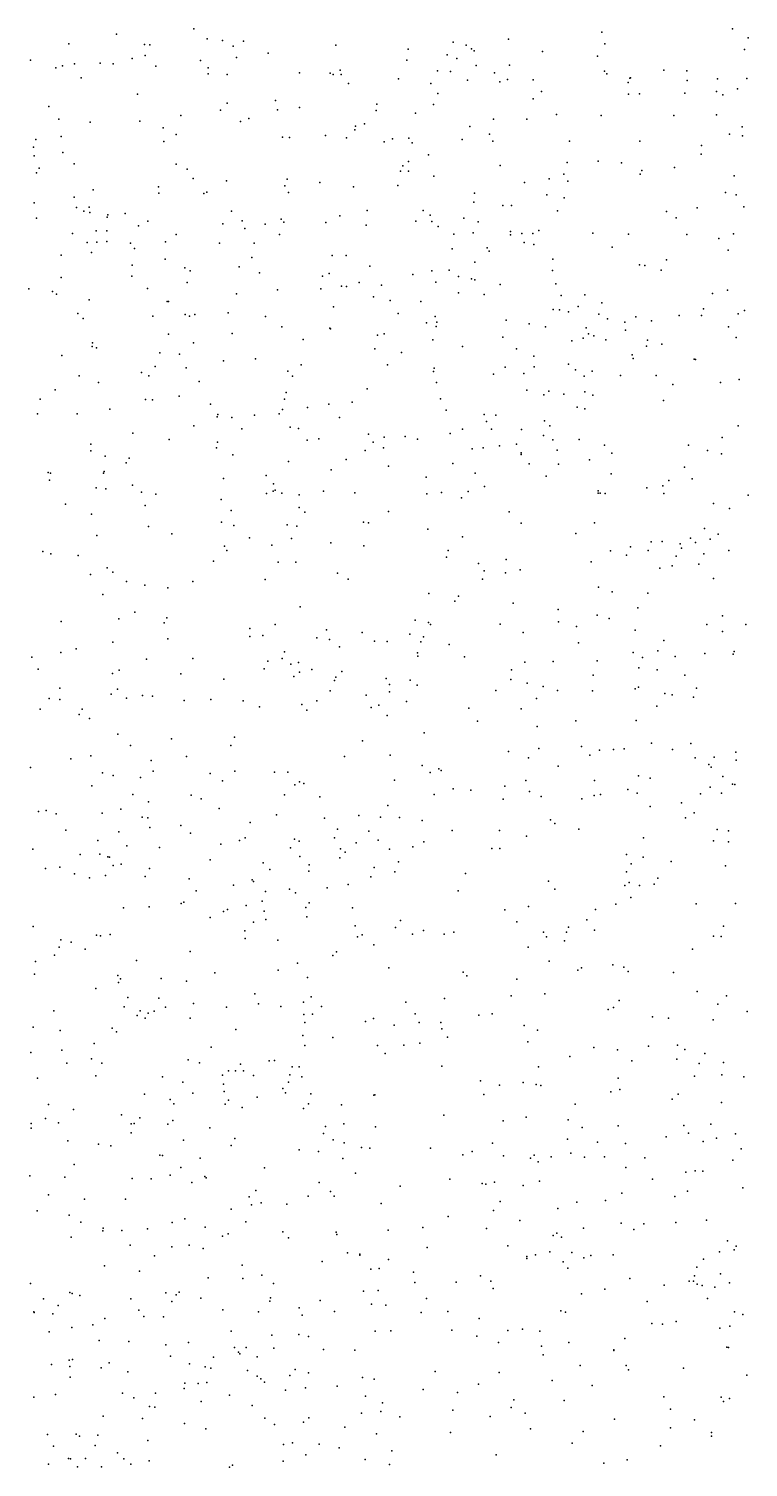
# Model space of a CAD drawing. Extents: x 2 to 99999, y 0 to 49999.
# Drawn here: x 5 to 6243, y 37531 to 49999 of the extents above; entities that cross this region are included whole.
import ezdxf

# ---------------------------------------------------------------- set-up
doc = ezdxf.new("R2010")
doc.units = 0
doc.header["$MEASUREMENT"] = 0
doc.layers.add('points', color=50, linetype='Continuous')

msp = doc.modelspace()

# ---------------------------------------------------------------- linework, layer by layer
at = {"layer": 'points', "color": 3}
for p in [(1436, 49999, 41), (6106, 49999, 20), (766, 49951, 19), (1551, 49911, 58), (1686, 49898, 46), (1868, 49893, 10), (3684, 49882, 72), (4164, 49910, 17), (4972, 49971, 80), (6242, 49921, 0), (352, 49869, 12), (1009, 49864, 78), (1013, 49767, 15), (1054, 49860, 42), (1776, 49849, 4), (1805, 49749, 65), (2080, 49789, 58), (2666, 49858, 9), (3294, 49822, 46), (3631, 49773, 40), (3798, 49857, 13), (3842, 49824, 6), (3866, 49807, 89), (4459, 49801, 49), (4935, 49762, 46), (4999, 49868, 74), (6210, 49820, 82), (21, 49726, 62), (240, 49661, 17), (298, 49677, 52), (401, 49696, 76), (625, 49700, 66), (738, 49695, 16), (900, 49741, 47), (1108, 49676, 41), (1494, 49725, 52), (1561, 49662, 87), (2705, 49640, 48), (3284, 49727, 32), (3548, 49634, 50), (3660, 49628, 74), (3717, 49741, 48), (3885, 49680, 13), (4172, 49683, 77), (4995, 49632, 89), (5510, 49639, 19), (5709, 49636, 11), (459, 49573, 95), (1559, 49609, 46), (1726, 49602, 98), (2351, 49618, 36), (2619, 49614, 82), (2644, 49602, 79), (2712, 49603, 23), (2778, 49525, 62), (3209, 49564, 17), (3490, 49526, 4), (3808, 49554, 11), (4042, 49618, 60), (4090, 49539, 75), (4154, 49559, 46), (4379, 49556, 19), (5017, 49609, 10), (5202, 49534, 14), (5216, 49570, 2), (5221, 49575, 37), (5714, 49552, 6), (5977, 49564, 56), (6230, 49568, 62), (949, 49433, 66), (2145, 49376, 4), (3551, 49438, 31), (4378, 49392, 98), (4451, 49456, 30), (5203, 49431, 9), (5300, 49436, 44), (5693, 49441, 46), (5967, 49456, 25), (6023, 49426, 68), (6148, 49480, 44), (179, 49324, 82), (1322, 49248, 21), (1666, 49294, 34), (1724, 49354, 29), (2160, 49296, 12), (2352, 49316, 90), (3018, 49292, 62), (3023, 49346, 50), (3358, 49267, 53), (3515, 49344, 0), (4581, 49255, 39), (5967, 49252, 18), (265, 49215, 83), (538, 49191, 72), (969, 49199, 54), (1171, 49140, 74), (1840, 49195, 13), (1914, 49222, 55), (2832, 49124, 22), (2839, 49156, 0), (2915, 49175, 38), (3829, 49153, 79), (4034, 49215, 25), (4322, 49215, 70), (4968, 49247, 73), (5597, 49247, 15), (6189, 49150, 16), (65, 49039, 24), (286, 49066, 77), (1177, 49022, 13), (1283, 49083, 76), (2206, 49060, 7), (2264, 49058, 77), (2578, 49073, 55), (2759, 49053, 53), (3085, 49019, 33), (3157, 49045, 51), (3301, 49051, 30), (3330, 49010, 43), (3763, 49038, 55), (4000, 49086, 1), (4028, 49025, 13), (4694, 49026, 51), (5303, 49026, 40), (6079, 49087, 46), (6194, 49071, 48), (47, 48972, 5), (51, 48897, 38), (301, 48926, 34), (3470, 48907, 21), (5833, 48913, 2), (5836, 48987, 49), (72, 48750, 96), (94, 48792, 51), (398, 48828, 84), (1283, 48827, 67), (1377, 48782, 90), (3229, 48766, 66), (3248, 48810, 18), (3298, 48850, 55), (3298, 48766, 86), (4091, 48815, 62), (4672, 48839, 10), (4941, 48852, 59), (5143, 48838, 50), (5321, 48770, 65), (5602, 48797, 50), (1129, 48630, 11), (1431, 48702, 34), (1719, 48682, 23), (2225, 48638, 39), (2245, 48696, 84), (2528, 48668, 44), (2819, 48630, 49), (3206, 48640, 94), (3518, 48722, 1), (4302, 48668, 20), (4516, 48699, 39), (4644, 48739, 81), (4679, 48679, 62), (5305, 48740, 56), (6121, 48724, 57), (399, 48539, 44), (564, 48604, 65), (1133, 48573, 90), (1524, 48570, 40), (1550, 48583, 20), (2258, 48580, 2), (3869, 48574, 34), (4497, 48560, 13), (4646, 48533, 44), (6045, 48580, 55), (6138, 48560, 97), (52, 48491, 21), (420, 48451, 54), (482, 48419, 99), (530, 48452, 94), (534, 48407, 3), (691, 48386, 97), (841, 48399, 37), (1764, 48417, 25), (2701, 48378, 71), (2940, 48424, 10), (3423, 48424, 29), (3485, 48383, 27), (3863, 48495, 34), (4115, 48468, 7), (4190, 48466, 28), (4588, 48420, 76), (5535, 48415, 50), (5799, 48446, 32), (6205, 48456, 90), (71, 48358, 81), (685, 48366, 45), (955, 48292, 44), (1037, 48332, 39), (1688, 48309, 44), (1854, 48334, 8), (1878, 48268, 2), (2055, 48305, 94), (2192, 48349, 89), (2215, 48322, 10), (2580, 48319, 29), (2931, 48296, 89), (3361, 48332, 89), (3499, 48330, 53), (3554, 48285, 87), (3776, 48357, 71), (3901, 48325, 94), (4428, 48251, 9), (5619, 48361, 66), (383, 48224, 70), (512, 48147, 20), (590, 48249, 73), (595, 48150, 7), (682, 48249, 97), (682, 48155, 52), (886, 48142, 32), (1189, 48153, 11), (1284, 48215, 73), (1660, 48142, 84), (1959, 48141, 12), (2180, 48217, 57), (3691, 48220, 46), (3857, 48230, 88), (4180, 48243, 47), (4181, 48212, 6), (4279, 48224, 65), (4300, 48147, 83), (4375, 48224, 54), (4383, 48128, 50), (4894, 48229, 40), (5203, 48220, 100), (5711, 48215, 15), (5989, 48180, 79), (6115, 48221, 90), (285, 48036, 49), (549, 48060, 48), (921, 48095, 67), (1188, 48002, 62), (1938, 48018, 28), (2634, 48033, 51), (2756, 48034, 58), (3675, 48091, 53), (3980, 48101, 30), (3997, 48071, 82), (4548, 48002, 42), (5064, 48107, 12), (6069, 48080, 78), (902, 47949, 48), (1358, 47926, 55), (1404, 47902, 81), (1829, 47937, 10), (2006, 47884, 19), (2608, 47877, 4), (2962, 47942, 51), (3499, 47900, 60), (3650, 47907, 19), (3872, 47976, 72), (4546, 47905, 28), (5300, 47952, 85), (5347, 47946, 68), (5487, 47908, 69), (5533, 47997, 64), (285, 47843, 97), (899, 47854, 94), (1378, 47799, 94), (2552, 47854, 23), (2715, 47768, 2), (2759, 47765, 2), (2870, 47799, 49), (3064, 47776, 95), (3335, 47868, 72), (3534, 47802, 74), (3731, 47853, 33), (3844, 47833, 53), (3871, 47824, 21), (4093, 47782, 19), (4573, 47789, 29), (5, 47745, 91), (211, 47722, 93), (246, 47700, 7), (528, 47650, 65), (1033, 47748, 97), (1206, 47636, 78), (1215, 47635, 47), (1807, 47703, 61), (2160, 47735, 26), (2536, 47744, 13), (2994, 47676, 72), (3139, 47645, 57), (3404, 47634, 99), (3730, 47709, 0), (3952, 47697, 36), (4621, 47687, 84), (4827, 47694, 29), (5933, 47705, 52), (6062, 47734, 82), (431, 47530, 62), (1081, 47509, 89), (1361, 47522, 82), (1398, 47508, 23), (1445, 47524, 61), (1734, 47537, 92), (2058, 47506, 56), (2646, 47588, 76), (3208, 47532, 80), (3529, 47504, 48), (4551, 47566, 88), (4606, 47564, 36), (4683, 47546, 77), (4767, 47593, 68), (4948, 47525, 8), (4972, 47625, 32), (5269, 47503, 66), (5643, 47514, 15), (5837, 47513, 29), (5855, 47571, 90), (6156, 47528, 24), (6210, 47558, 10), (476, 47487, 35), (2199, 47417, 95), (2616, 47404, 93), (2621, 47399, 41), (3452, 47449, 29), (3537, 47419, 8), (3543, 47455, 50), (4144, 47474, 11), (4342, 47441, 94), (4484, 47417, 74), (4837, 47407, 10), (5021, 47486, 91), (5172, 47456, 47), (5177, 47388, 23), (5405, 47467, 43), (6072, 47416, 68), (557, 47276, 66), (1215, 47351, 49), (1434, 47277, 41), (1769, 47358, 61), (2385, 47305, 72), (3028, 47343, 75), (3087, 47355, 37), (3509, 47302, 22), (4115, 47327, 63), (4713, 47295, 9), (4811, 47317, 79), (4858, 47356, 45), (4904, 47338, 90), (5008, 47302, 29), (5368, 47300, 60), (5493, 47265, 5), (6138, 47323, 88), (291, 47168, 24), (556, 47244, 69), (592, 47233, 93), (1141, 47190, 77), (1311, 47178, 48), (1972, 47137, 74), (3004, 47226, 90), (3236, 47192, 51), (3764, 47245, 14), (4232, 47225, 55), (4384, 47161, 35), (5235, 47174, 91), (5245, 47142, 63), (5360, 47249, 63), (5773, 47135, 100), (5784, 47134, 95), (982, 47019, 84), (1102, 47072, 68), (1370, 47059, 27), (1692, 47120, 86), (2252, 47032, 8), (2366, 47087, 33), (3115, 47086, 25), (3513, 47028, 96), (3521, 47058, 46), (4035, 47005, 41), (4135, 47066, 41), (4298, 47010, 11), (4387, 47068, 13), (4683, 47092, 50), (4746, 47044, 33), (4889, 47032, 40), (443, 46992, 58), (610, 46932, 29), (1047, 46991, 80), (1483, 46943, 35), (2290, 46987, 38), (3540, 46932, 36), (4820, 46989, 15), (5134, 46994, 83), (5444, 46995, 6), (5590, 46917, 35), (6001, 46933, 12), (6164, 46959, 71), (105, 46789, 73), (235, 46871, 90), (1017, 46787, 18), (1077, 46783, 95), (1310, 46816, 43), (2223, 46788, 8), (2236, 46847, 29), (2808, 46764, 30), (2938, 46878, 16), (3575, 46793, 78), (4322, 46867, 65), (4469, 46826, 18), (4515, 46857, 35), (4643, 46833, 29), (4827, 46851, 44), (4894, 46822, 24), (5508, 46778, 27), (81, 46662, 15), (424, 46663, 11), (708, 46702, 48), (1581, 46745, 50), (1639, 46637, 90), (1645, 46656, 79), (1765, 46631, 68), (1963, 46651, 99), (2175, 46661, 14), (2204, 46699, 77), (2422, 46717, 22), (2605, 46745, 11), (2699, 46630, 61), (3625, 46694, 24), (3953, 46656, 58), (4053, 46651, 13), (4760, 46720, 70), (4827, 46705, 53), (1437, 46558, 25), (1852, 46531, 74), (2271, 46547, 10), (2344, 46535, 2), (3764, 46530, 48), (3972, 46594, 17), (4017, 46529, 22), (4276, 46526, 89), (4475, 46602, 59), (4521, 46559, 53), (6154, 46557, 92), (542, 46398, 97), (907, 46495, 62), (1223, 46439, 39), (1642, 46416, 72), (2418, 46434, 27), (2521, 46446, 79), (2949, 46484, 74), (2991, 46415, 39), (3087, 46459, 3), (3267, 46464, 12), (3375, 46442, 40), (3659, 46490, 36), (4087, 46384, 33), (4233, 46400, 38), (4468, 46473, 83), (4549, 46436, 50), (4777, 46440, 60), (4996, 46391, 97), (5724, 46390, 95), (6017, 46456, 40), (542, 46341, 68), (666, 46296, 7), (874, 46278, 77), (1633, 46367, 49), (1773, 46306, 97), (2758, 46265, 74), (2922, 46343, 45), (3080, 46368, 89), (3850, 46357, 52), (3944, 46368, 3), (4274, 46325, 28), (4275, 46309, 18), (4587, 46346, 56), (4867, 46262, 26), (5061, 46322, 42), (5888, 46344, 61), (6011, 46314, 53), (174, 46152, 37), (194, 46146, 91), (652, 46146, 1), (658, 46163, 93), (849, 46236, 65), (2256, 46248, 65), (2628, 46176, 86), (3124, 46208, 82), (3681, 46231, 66), (3876, 46147, 67), (4342, 46229, 79), (4599, 46226, 41), (5055, 46142, 60), (5690, 46198, 28), (184, 46088, 81), (590, 46019, 5), (673, 46012, 6), (903, 46044, 31), (1693, 46102, 75), (2062, 46126, 9), (2127, 46054, 22), (3451, 46112, 97), (3956, 46031, 92), (4492, 46122, 7), (5363, 46021, 60), (5501, 46038, 62), (5554, 46085, 71), (5755, 46097, 94), (981, 45983, 79), (1107, 45966, 11), (1672, 45920, 81), (2067, 45970, 91), (2125, 45991, 73), (2140, 46000, 83), (2199, 45973, 29), (2350, 45961, 19), (2559, 45992, 62), (2832, 45976, 86), (3455, 45968, 64), (3583, 45981, 71), (3757, 45934, 89), (3814, 45988, 35), (4941, 45973, 54), (4942, 45994, 63), (4959, 45973, 32), (5002, 45972, 93), (5511, 45970, 43), (5942, 45885, 2), (6243, 45956, 17), (323, 45878, 75), (548, 45793, 84), (1015, 45866, 99), (1761, 45825, 3), (2349, 45851, 91), (2399, 45810, 33), (3123, 45815, 5), (4169, 45811, 54), (6079, 45842, 43), (1043, 45686, 3), (1676, 45723, 61), (1784, 45694, 38), (2246, 45701, 78), (2329, 45689, 77), (2906, 45724, 70), (2950, 45718, 48), (3465, 45661, 19), (4273, 45714, 30), (4909, 45716, 6), (5863, 45668, 49), (594, 45607, 12), (1245, 45622, 77), (1703, 45515, 41), (1918, 45586, 79), (2113, 45522, 79), (2283, 45582, 43), (2624, 45543, 47), (2909, 45519, 53), (3764, 45595, 85), (4748, 45625, 12), (5223, 45509, 54), (5401, 45552, 47), (5496, 45555, 15), (5651, 45534, 8), (5741, 45585, 39), (5786, 45547, 56), (5913, 45575, 61), (5983, 45618, 20), (128, 45468, 94), (196, 45447, 21), (432, 45435, 78), (1607, 45385, 88), (1721, 45476, 70), (3628, 45418, 44), (3640, 45478, 7), (4144, 45399, 33), (5049, 45474, 0), (5186, 45437, 66), (5375, 45478, 9), (5619, 45427, 19), (5663, 45496, 68), (5857, 45449, 41), (6074, 45478, 85), (541, 45269, 9), (686, 45326, 59), (734, 45288, 55), (2166, 45377, 66), (2320, 45376, 24), (2682, 45281, 53), (3905, 45363, 72), (3954, 45301, 74), (4139, 45284, 52), (4266, 45309, 72), (4881, 45379, 68), (5475, 45324, 28), (5584, 45344, 94), (5814, 45358, 62), (851, 45208, 32), (1012, 45177, 63), (1211, 45153, 30), (1426, 45209, 88), (2055, 45226, 67), (2774, 45230, 8), (3938, 45229, 32), (4943, 45158, 73), (5940, 45235, 42), (646, 45096, 62), (3472, 45105, 97), (3698, 45039, 68), (3730, 45080, 94), (4204, 45022, 68), (5064, 45119, 21), (5371, 45106, 44), (787, 44885, 62), (924, 44943, 7), (1203, 44894, 14), (2357, 44988, 56), (4596, 44967, 21), (4933, 44916, 68), (5037, 44889, 29), (5284, 44980, 36), (6020, 44910, 70), (286, 44862, 24), (1180, 44849, 13), (1922, 44801, 4), (2142, 44835, 90), (2585, 44789, 36), (2896, 44766, 70), (3356, 44872, 94), (3471, 44852, 52), (3488, 44836, 96), (4092, 44838, 38), (4290, 44765, 55), (4597, 44858, 42), (4753, 44817, 58), (5261, 44786, 22), (5883, 44835, 96), (6019, 44776, 72), (6221, 44837, 14), (733, 44684, 26), (1212, 44711, 63), (1922, 44733, 10), (2035, 44741, 39), (2503, 44721, 40), (2611, 44706, 41), (2698, 44642, 69), (3003, 44690, 15), (3111, 44687, 38), (3308, 44751, 44), (3403, 44685, 95), (3426, 44728, 98), (3650, 44662, 94), (4771, 44678, 80), (5511, 44696, 37), (33, 44552, 98), (282, 44594, 34), (416, 44626, 85), (1027, 44534, 57), (1427, 44541, 77), (2078, 44518, 70), (2202, 44540, 93), (2221, 44600, 91), (3375, 44591, 23), (3377, 44560, 27), (3783, 44556, 17), (4552, 44516, 34), (4933, 44522, 79), (5246, 44594, 70), (5326, 44549, 17), (5459, 44607, 46), (5608, 44557, 47), (5865, 44584, 35), (6112, 44578, 63), (6121, 44601, 59), (87, 44449, 27), (731, 44410, 73), (789, 44439, 48), (1323, 44409, 40), (2047, 44451, 59), (2278, 44492, 20), (2344, 44506, 44), (2352, 44422, 56), (2460, 44446, 65), (2719, 44427, 93), (4189, 44443, 5), (4306, 44509, 25), (4898, 44397, 51), (5295, 44460, 21), (5454, 44444, 63), (5692, 44398, 11), (274, 44283, 9), (775, 44275, 66), (1695, 44361, 18), (2304, 44384, 83), (2617, 44262, 17), (2656, 44351, 69), (2666, 44380, 25), (3103, 44367, 20), (3131, 44317, 79), (3311, 44353, 2), (3371, 44311, 60), (4053, 44263, 91), (4183, 44358, 10), (4325, 44328, 51), (4464, 44297, 64), (4589, 44263, 32), (5262, 44278, 39), (5291, 44293, 82), (5795, 44283, 15), (182, 44195, 28), (273, 44187, 25), (718, 44233, 83), (852, 44196, 12), (990, 44221, 37), (1079, 44215, 37), (1353, 44176, 17), (1582, 44185, 2), (1865, 44175, 39), (2372, 44142, 38), (2503, 44175, 88), (2929, 44223, 97), (3040, 44136, 48), (3133, 44253, 51), (3280, 44167, 25), (4408, 44194, 26), (4893, 44260, 72), (5518, 44239, 55), (5583, 44226, 27), (5767, 44205, 59), (105, 44101, 35), (443, 44056, 12), (467, 44101, 43), (532, 44020, 75), (2006, 44121, 85), (2416, 44092, 5), (2974, 44116, 20), (3111, 44047, 30), (3820, 44110, 93), (4274, 44106, 85), (5450, 44128, 4), (3434, 43896, 78), (3895, 43999, 26), (4412, 43951, 79), (4748, 44002, 49), (5271, 44005, 41), (777, 43884, 11), (888, 43787, 12), (1242, 43844, 41), (1757, 43787, 1), (1790, 43859, 83), (2898, 43826, 50), (4428, 43762, 79), (4797, 43777, 72), (5404, 43807, 89), (5744, 43805, 57), (371, 43671, 14), (543, 43696, 74), (1067, 43656, 85), (1373, 43692, 63), (2743, 43691, 77), (3138, 43702, 45), (4164, 43736, 83), (4337, 43679, 87), (4870, 43703, 6), (4953, 43747, 6), (5074, 43752, 89), (5167, 43757, 72), (5586, 43753, 36), (5782, 43681, 14), (5946, 43687, 95), (6136, 43730, 52), (6138, 43660, 80), (20, 43596, 0), (644, 43550, 67), (737, 43527, 1), (1083, 43565, 98), (1577, 43545, 91), (1792, 43565, 21), (2134, 43557, 75), (2252, 43555, 8), (3415, 43613, 69), (3485, 43552, 9), (3559, 43585, 60), (3579, 43570, 53), (4595, 43607, 30), (5292, 43525, 82), (5902, 43622, 15), (5921, 43598, 86), (6022, 43518, 73), (552, 43436, 29), (974, 43509, 92), (1686, 43481, 28), (2313, 43446, 72), (2352, 43473, 96), (2391, 43457, 58), (3175, 43486, 64), (3683, 43412, 37), (3838, 43401, 60), (4131, 43435, 78), (4314, 43485, 81), (4345, 43389, 27), (4910, 43485, 54), (5200, 43405, 93), (5393, 43505, 52), (5912, 43427, 9), (6107, 43451, 59), (6127, 43450, 84), (908, 43361, 45), (1044, 43298, 30), (1413, 43356, 68), (1501, 43326, 22), (2222, 43359, 36), (2528, 43341, 81), (3119, 43266, 39), (3521, 43363, 66), (4118, 43323, 20), (4447, 43344, 35), (4801, 43326, 39), (4906, 43354, 77), (4963, 43361, 34), (5280, 43373, 85), (5663, 43291, 76), (5828, 43369, 65), (6010, 43373, 94), (88, 43215, 54), (157, 43223, 46), (242, 43196, 60), (642, 43200, 80), (802, 43234, 34), (987, 43166, 67), (1038, 43159, 79), (1655, 43240, 61), (2152, 43186, 38), (2569, 43156, 72), (2867, 43179, 44), (3055, 43166, 94), (3219, 43163, 25), (4528, 43144, 56), (5391, 43259, 30), (5700, 43159, 78), (5774, 43203, 86), (326, 43054, 40), (786, 43039, 72), (1055, 43077, 14), (1324, 43095, 54), (1408, 43027, 5), (1923, 43119, 33), (2681, 43061, 62), (2953, 43045, 9), (3415, 43138, 8), (3676, 43051, 87), (4085, 43051, 15), (4566, 43110, 77), (4775, 43061, 50), (5972, 43060, 35), (6070, 43047, 25), (604, 42965, 11), (854, 42916, 95), (1138, 42903, 39), (1669, 42932, 20), (1832, 42965, 73), (1882, 42987, 12), (2275, 42901, 93), (2308, 42974, 44), (2349, 42958, 15), (2656, 42986, 23), (2708, 42891, 10), (2843, 42942, 75), (3034, 42966, 64), (3336, 42909, 62), (3431, 42952, 59), (4019, 42894, 27), (4089, 42895, 31), (4320, 43002, 42), (5335, 42988, 76), (5941, 42961, 58), (6070, 42951, 34), (39, 42888, 12), (450, 42841, 28), (621, 42845, 88), (691, 42821, 73), (704, 42818, 56), (1578, 42796, 74), (2038, 42771, 38), (2354, 42826, 29), (2702, 42814, 30), (2747, 42862, 53), (3132, 42888, 24), (3209, 42778, 60), (5186, 42843, 95), (5332, 42819, 1), (5575, 42782, 97), (149, 42720, 98), (274, 42733, 72), (402, 42675, 62), (532, 42641, 58), (671, 42660, 54), (736, 42747, 66), (807, 42759, 22), (1013, 42651, 6), (1052, 42722, 76), (2095, 42711, 17), (2432, 42699, 43), (2437, 42754, 33), (2971, 42648, 49), (2999, 42729, 60), (3180, 42693, 26), (3790, 42678, 34), (5187, 42693, 17), (5227, 42760, 1), (6044, 42744, 93), (1396, 42630, 92), (1455, 42526, 49), (1780, 42577, 6), (1941, 42623, 98), (1954, 42609, 30), (2057, 42521, 93), (2266, 42543, 57), (2591, 42552, 40), (2775, 42583, 13), (3728, 42526, 76), (4510, 42612, 44), (4567, 42543, 17), (5174, 42573, 30), (5210, 42599, 44), (5301, 42573, 75), (5428, 42586, 88), (5458, 42638, 81), (1326, 42418, 96), (1349, 42428, 42), (1890, 42401, 61), (2029, 42439, 60), (2317, 42509, 67), (2437, 42423, 17), (4337, 42392, 67), (5094, 42411, 95), (5224, 42470, 13), (5791, 42414, 8), (6132, 42417, 87), (827, 42379, 78), (1048, 42389, 59), (1579, 42296, 62), (1693, 42347, 69), (1728, 42366, 54), (2046, 42350, 29), (2059, 42280, 13), (2407, 42382, 65), (2415, 42302, 9), (2813, 42381, 71), (3227, 42271, 85), (4133, 42363, 82), (4844, 42275, 14), (4918, 42365, 99), (44, 42219, 12), (591, 42142, 98), (712, 42149, 24), (1877, 42182, 25), (1953, 42257, 52), (2834, 42225, 86), (2895, 42147, 70), (3183, 42209, 88), (3332, 42152, 32), (3427, 42183, 70), (3606, 42151, 55), (3690, 42169, 82), (4237, 42259, 14), (4467, 42169, 99), (4667, 42170, 32), (4685, 42211, 50), (4911, 42186, 92), (6028, 42222, 14), (269, 42039, 61), (282, 42104, 6), (373, 42082, 18), (493, 42021, 40), (628, 42138, 50), (1881, 42115, 37), (2165, 42100, 1), (2855, 42130, 75), (2997, 42060, 63), (4336, 42038, 7), (4494, 42129, 95), (4650, 42095, 31), (5758, 42022, 78), (5942, 42134, 5), (6007, 42132, 3), (63, 41915, 51), (227, 41970, 81), (940, 41923, 86), (1404, 42002, 88), (2335, 41900, 61), (2640, 41968, 55), (2674, 42000, 39), (4516, 41919, 60), (56, 41804, 62), (777, 41793, 46), (1154, 41767, 14), (1617, 41818, 82), (2166, 41840, 68), (2422, 41777, 62), (3126, 41861, 53), (3771, 41821, 28), (3803, 41792, 17), (4766, 41841, 57), (4798, 41859, 55), (5069, 41885, 89), (5163, 41866, 75), (5202, 41828, 6), (5596, 41819, 36), (587, 41681, 17), (782, 41734, 23), (799, 41766, 70), (1373, 41745, 20), (4236, 41763, 95), (5801, 41654, 15), (832, 41523, 41), (864, 41602, 95), (1134, 41596, 22), (1190, 41520, 47), (1434, 41550, 11), (1720, 41518, 14), (1966, 41635, 0), (1996, 41548, 39), (2189, 41524, 56), (2388, 41561, 81), (2453, 41609, 67), (2542, 41524, 50), (3274, 41561, 29), (3609, 41594, 64), (4186, 41616, 17), (4479, 41636, 56), (5123, 41576, 2), (5978, 41546, 30), (6054, 41616, 51), (221, 41488, 1), (944, 41446, 1), (970, 41488, 77), (1014, 41423, 31), (1039, 41467, 41), (1093, 41484, 88), (1404, 41425, 97), (2389, 41456, 51), (2466, 41459, 26), (2925, 41395, 84), (2994, 41422, 45), (3355, 41461, 15), (3908, 41451, 11), (4022, 41460, 34), (5027, 41498, 75), (5073, 41517, 90), (5412, 41435, 78), (5551, 41424, 69), (5938, 41409, 85), (6234, 41480, 8), (44, 41345, 76), (277, 41317, 19), (728, 41338, 7), (766, 41304, 86), (1801, 41324, 51), (2382, 41273, 21), (2397, 41387, 89), (3173, 41364, 44), (3389, 41387, 98), (3576, 41387, 6), (3587, 41331, 36), (4299, 41361, 7), (4416, 41319, 58), (291, 41146, 84), (572, 41204, 89), (1585, 41171, 0), (2398, 41188, 70), (2641, 41255, 6), (3028, 41186, 83), (3258, 41190, 17), (3394, 41207, 40), (3634, 41259, 99), (4331, 41218, 77), (4904, 41168, 25), (5110, 41149, 42), (5378, 41181, 52), (5628, 41190, 56), (5694, 41152, 58), (23, 41126, 13), (335, 41035, 14), (548, 41070, 33), (639, 41035, 35), (1387, 41063, 18), (1486, 41037, 39), (1842, 41026, 87), (2088, 41054, 92), (2134, 41057, 32), (3094, 41117, 44), (4697, 41091, 14), (5232, 41054, 22), (5623, 41068, 76), (5817, 41030, 64), (5865, 41118, 95), (6027, 41039, 80), (82, 40904, 77), (585, 40925, 6), (1164, 40914, 23), (1685, 40930, 85), (1737, 40966, 65), (1797, 40967, 2), (1868, 40966, 39), (1953, 40928, 84), (2269, 40932, 84), (2289, 41002, 11), (2349, 41003, 27), (2372, 40915, 95), (3586, 41007, 41), (4425, 41003, 30), (5115, 40903, 23), (5777, 40920, 2), (6013, 40932, 43), (6203, 40916, 5), (1342, 40870, 65), (1427, 40774, 66), (1692, 40853, 96), (1698, 40789, 90), (2209, 40814, 30), (2232, 40776, 26), (2256, 40869, 87), (3921, 40880, 18), (4087, 40842, 35), (4290, 40865, 40), (4405, 40849, 7), (4445, 40840, 66), (5052, 40784, 13), (5129, 40806, 42), (175, 40676, 56), (1009, 40764, 61), (1230, 40718, 86), (1262, 40681, 98), (1707, 40678, 42), (1736, 40713, 76), (1855, 40648, 33), (1985, 40740, 38), (2430, 40682, 48), (2449, 40767, 51), (2716, 40672, 50), (2997, 40757, 93), (3005, 40758, 32), (3951, 40761, 59), (4743, 40678, 56), (5584, 40721, 2), (5635, 40765, 20), (6012, 40692, 29), (151, 40554, 81), (394, 40633, 60), (809, 40587, 37), (969, 40561, 75), (1255, 40538, 76), (2388, 40640, 33), (3603, 40583, 27), (4119, 40535, 32), (4318, 40566, 99), (4681, 40543, 20), (26, 40512, 60), (26, 40470, 96), (263, 40516, 5), (893, 40507, 58), (893, 40431, 69), (919, 40511, 71), (1210, 40504, 76), (1576, 40473, 45), (2560, 40425, 58), (2577, 40485, 17), (2736, 40509, 75), (3012, 40483, 61), (4802, 40475, 9), (5114, 40491, 93), (5531, 40396, 92), (5684, 40494, 21), (5726, 40427, 8), (5917, 40504, 19), (6133, 40422, 76), (344, 40360, 31), (610, 40331, 59), (717, 40316, 54), (1346, 40365, 47), (1759, 40321, 21), (1791, 40382, 29), (2350, 40283, 11), (2644, 40369, 80), (2738, 40344, 48), (2891, 40303, 34), (2963, 40297, 61), (3489, 40297, 4), (4024, 40341, 26), (4675, 40374, 1), (4935, 40350, 22), (5179, 40337, 71), (5851, 40354, 26), (5968, 40384, 32), (6182, 40292, 38), (400, 40155, 25), (1140, 40236, 72), (1165, 40232, 28), (1492, 40211, 38), (2517, 40268, 81), (2728, 40206, 37), (3768, 40238, 80), (3848, 40269, 50), (4121, 40230, 57), (4356, 40210, 36), (4387, 40235, 75), (4422, 40178, 19), (4534, 40221, 24), (4704, 40253, 43), (4824, 40218, 29), (4996, 40221, 5), (5345, 40214, 85), (6110, 40193, 95), (14, 40058, 79), (318, 40046, 29), (900, 40034, 7), (1066, 40030, 68), (1231, 40064, 23), (1322, 40128, 63), (1531, 40051, 57), (1544, 40041, 62), (2050, 40126, 5), (2837, 40081, 85), (3656, 40027, 45), (5182, 40130, 16), (5412, 40027, 98), (5702, 40089, 61), (5783, 40100, 24), (5848, 40097, 2), (1418, 39998, 66), (1975, 39930, 68), (2523, 39998, 72), (2622, 39920, 30), (3224, 39968, 92), (3936, 39991, 5), (3967, 39985, 54), (4042, 40003, 75), (4290, 39972, 10), (4432, 40012, 65), (5146, 39907, 25), (5717, 39923, 53), (6196, 39954, 11), (177, 39893, 45), (487, 39856, 16), (845, 39855, 32), (1916, 39874, 96), (1936, 39806, 64), (2021, 39824, 35), (2242, 39812, 52), (2427, 39882, 87), (2652, 39880, 43), (3060, 39816, 65), (4092, 39835, 79), (4593, 39775, 27), (4757, 39828, 26), (5006, 39843, 80), (5606, 39878, 79), (79, 39754, 40), (356, 39717, 7), (456, 39655, 5), (1247, 39652, 29), (1359, 39685, 22), (1761, 39768, 3), (1888, 39658, 36), (3642, 39704, 15), (4033, 39758, 23), (4262, 39671, 77), (5615, 39654, 14), (5881, 39674, 81), (372, 39525, 49), (646, 39581, 18), (650, 39603, 62), (811, 39584, 95), (1034, 39598, 33), (1535, 39613, 75), (1684, 39535, 81), (1735, 39553, 11), (2209, 39573, 21), (2670, 39569, 46), (2677, 39549, 87), (3121, 39585, 52), (3422, 39610, 69), (3974, 39601, 26), (4550, 39541, 39), (4583, 39559, 19), (4624, 39525, 81), (4815, 39604, 97), (5141, 39647, 95), (5250, 39593, 83), (5336, 39640, 43), (884, 39457, 45), (1245, 39442, 99), (1395, 39456, 24), (1516, 39428, 28), (2257, 39519, 82), (3459, 39437, 47), (4159, 39449, 24), (4522, 39399, 31), (5993, 39399, 21), (6063, 39494, 61), (6121, 39416, 33), (6139, 39447, 99), (662, 39276, 68), (1094, 39364, 60), (1856, 39283, 49), (2549, 39316, 92), (2768, 39390, 8), (2875, 39377, 85), (2876, 39370, 25), (3123, 39332, 53), (4323, 39357, 47), (4323, 39341, 38), (4398, 39371, 8), (4637, 39312, 3), (4712, 39393, 8), (4817, 39345, 86), (4878, 39366, 9), (5071, 39373, 74), (5856, 39336, 9), (966, 39230, 55), (1561, 39174, 20), (1861, 39168, 83), (2026, 39195, 22), (2970, 39249, 69), (3042, 39255, 21), (3340, 39223, 61), (3921, 39189, 98), (4679, 39258, 13), (5216, 39168, 80), (5778, 39190, 90), (5796, 39266, 41), (6003, 39207, 51), (21, 39125, 86), (362, 39046, 84), (380, 39037, 79), (1192, 39043, 71), (1282, 39027, 35), (1309, 39048, 10), (2127, 39123, 43), (2908, 39057, 6), (3035, 39064, 29), (3352, 39133, 27), (3711, 39136, 9), (4011, 39144, 94), (4032, 39080, 44), (4796, 39033, 88), (4998, 39076, 30), (5514, 39110, 52), (5731, 39145, 82), (5768, 39145, 18), (5801, 39117, 22), (5844, 39108, 15), (5953, 39093, 70), (6079, 39131, 40), (133, 38992, 50), (260, 38933, 67), (449, 39019, 74), (891, 38991, 77), (1246, 38968, 78), (1497, 38998, 12), (2095, 38972, 17), (2102, 39001, 66), (2349, 38912, 98), (2531, 38977, 97), (2977, 38945, 87), (3100, 38935, 5), (3454, 38993, 16), (5367, 38967, 79), (5890, 38993, 93), (50, 38879, 61), (53, 38872, 17), (214, 38860, 93), (664, 38821, 81), (959, 38894, 35), (1002, 38837, 22), (1172, 38836, 62), (1687, 38896, 34), (1997, 38879, 25), (2376, 38848, 27), (2657, 38880, 23), (3407, 38874, 28), (3639, 38880, 87), (3909, 38820, 16), (4617, 38886, 43), (4659, 38875, 56), (5406, 38776, 58), (5619, 38795, 15), (6122, 38877, 16), (6196, 38856, 63), (181, 38704, 29), (378, 38743, 75), (561, 38765, 4), (1760, 38711, 3), (2113, 38676, 40), (2347, 38683, 10), (2431, 38664, 5), (3008, 38710, 2), (3144, 38714, 41), (3674, 38718, 70), (3889, 38666, 98), (4157, 38717, 29), (4286, 38727, 32), (4436, 38710, 90), (5500, 38771, 100), (5995, 38737, 46), (6083, 38753, 72), (615, 38631, 55), (873, 38620, 66), (1192, 38593, 31), (1390, 38613, 76), (1788, 38570, 50), (1823, 38528, 89), (1890, 38568, 77), (2129, 38563, 52), (2560, 38551, 88), (2831, 38546, 8), (4076, 38612, 48), (4451, 38581, 15), (4686, 38613, 45), (5076, 38549, 44), (5078, 38544, 74), (5172, 38647, 28), (6058, 38573, 39), (6070, 38568, 12), (201, 38422, 41), (355, 38460, 81), (361, 38404, 86), (385, 38464, 2), (702, 38435, 59), (1234, 38493, 15), (1398, 38427, 88), (1534, 38401, 84), (1606, 38485, 48), (1836, 38515, 22), (1986, 38487, 61), (4464, 38505, 91), (4786, 38412, 53), (5185, 38413, 15), (364, 38312, 92), (632, 38393, 29), (865, 38358, 97), (1582, 38390, 9), (1900, 38371, 46), (1984, 38320, 52), (2017, 38299, 27), (2267, 38326, 30), (2315, 38379, 22), (2430, 38351, 91), (2899, 38310, 60), (2999, 38296, 50), (3529, 38360, 77), (4082, 38352, 59), (4543, 38282, 74), (5204, 38377, 63), (5682, 38391, 18), (6230, 38328, 77), (238, 38162, 54), (818, 38174, 36), (1103, 38173, 85), (1353, 38215, 21), (1358, 38259, 9), (1474, 38256, 26), (1549, 38267, 4), (1744, 38155, 20), (2050, 38270, 63), (2231, 38200, 2), (2405, 38219, 4), (2679, 38234, 27), (3424, 38205, 26), (3723, 38178, 11), (3905, 38252, 5), (4890, 38241, 43), (50, 38139, 35), (915, 38134, 15), (1052, 38057, 79), (1099, 38052, 11), (1500, 38101, 37), (1941, 38067, 37), (2923, 38148, 32), (3073, 38091, 92), (3682, 38027, 58), (4186, 38048, 93), (4210, 38115, 97), (4648, 38111, 36), (5510, 38141, 4), (5569, 38035, 81), (6008, 38138, 9), (6028, 38100, 8), (6081, 38126, 50), (650, 37974, 20), (992, 37954, 45), (1356, 37910, 38), (2052, 37956, 34), (2386, 37921, 72), (2434, 37959, 5), (2890, 37999, 83), (3057, 38015, 1), (3223, 37967, 23), (4005, 37971, 92), (4309, 37999, 9), (5082, 37949, 40), (5777, 37943, 43), (166, 37815, 52), (415, 37817, 13), (445, 37802, 77), (605, 37809, 55), (1539, 37864, 22), (2136, 37901, 63), (2745, 37880, 57), (3021, 37820, 68), (3661, 37833, 63), (4355, 37865, 95), (4810, 37841, 15), (5570, 37872, 25), (5923, 37833, 51), (5925, 37802, 93), (220, 37715, 1), (581, 37720, 68), (774, 37657, 6), (1036, 37762, 55), (2214, 37729, 48), (2292, 37744, 17), (2524, 37730, 29), (2695, 37700, 18), (3153, 37674, 97), (4717, 37741, 42), (5482, 37716, 58), (177, 37559, 74), (350, 37608, 69), (366, 37603, 98), (428, 37534, 18), (498, 37606, 96), (635, 37536, 63), (829, 37605, 74), (891, 37557, 66), (1049, 37586, 24), (1746, 37531, 32), (1772, 37550, 75), (2210, 37584, 51), (2407, 37638, 43), (2922, 37598, 42), (3132, 37556, 38), (4057, 37638, 92), (4992, 37567, 2), (5192, 37597, 88)]:
    msp.add_point(p, dxfattribs=at)

doc.saveas('drawing.dxf')
